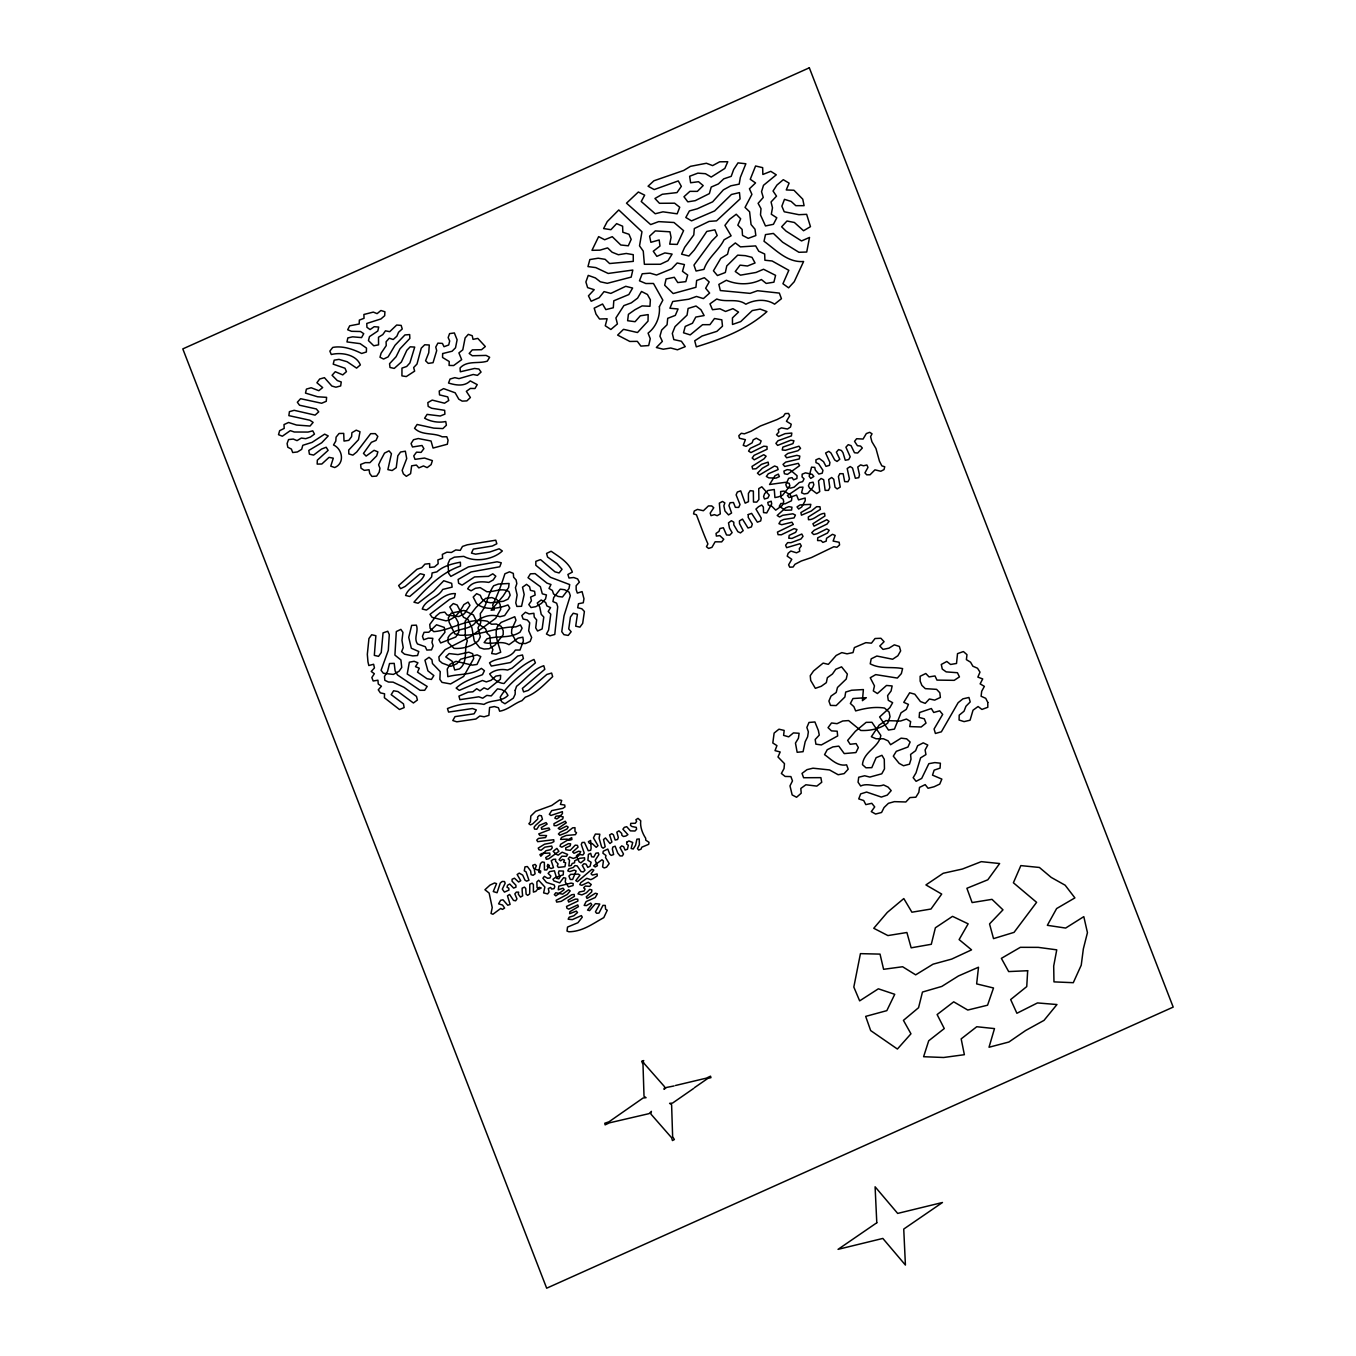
<?xml version="1.0" encoding="UTF-8"?>
<svg xmlns="http://www.w3.org/2000/svg" width="1356" height="1356" viewBox="0 0 1356 1356"><rect width="100%" height="100%" fill="white"/><g stroke="black" fill="none" stroke-linecap="round" stroke-linejoin="round"><path stroke-width="1.5" d="M675.474 1085.495L706.34 1078.156L710.51 1076.172L710.968 1077.647L707.849 1078.41L694.509 1087.631M693.679 1088.427L672.542 1103.089L669.61 1103.343L671.61 1104.733L672.627 1136.616L674.373 1139.548L672.44 1140.549L671.593 1137.718L650.88 1114.039L651.389 1111.361L649.066 1113.632L609.403 1122.853L605.115 1124.87L604.776 1123.243L609.014 1121.785L643.1 1098.004L646.049 1097.699L644.015 1096.292L642.998 1064.443L641.659 1061.24L643.727 1060.578L643.015 1061.545L644.388 1063.782L664.83 1087.02L663.982 1089.326L666.627 1087.427L674.085 1085.953M626.726 842.212L626.726 844.161L628.337 845.246L627.455 849.246L625.099 850.076L623.641 846.703L621.76 845.907L619.98 847.602L623.506 854.009L622.319 855.941L620.014 855.907L617.709 852.992L615.132 846.178L612.793 847.093L612.37 849.093L613.624 854.517L611.285 855.399L609.793 854.195L607.793 849.076L603.25 851.229L602.928 853.212L605.946 855.5L605.522 857.5L609.183 863.619L606.539 867.162L604.183 867.976L602.589 866.874L603.437 860.975L601.979 859.755L593.64 865.874L595.233 866.976L597.42 865.721L595.199 860.263L598.844 854.653L598.284 852.873L595.911 853.195L593.809 857.06L591.623 856.738L590.707 853.348L588.402 854.382L587.894 860.297L591.097 862.263L590.063 866.264L587.809 867.365L586.063 864.145L583.944 863.704L582.283 865.467L584.978 870.23L583.25 871.942L581.08 871.603L577.148 865.857L574.91 865.62L573.385 867.433L568.791 868.891L567.791 870.874L569.723 871.586L574.317 870.111L576.13 870.993L572.605 879.468L570.283 879.468L568.927 876.061L570.673 874.366L578.3 874.128L579.944 875.196L575.792 880.637L577.503 881.637L591.928 869.315L593.843 870.077L591.013 873.789L592.386 875.095L597.115 873.959L597.284 875.857L593.081 878.603L590.792 879.637L586.809 878.332L580.758 882.654L579.792 884.637L581.775 885.315L588.284 882.264L591.267 884.519L589.809 886.366L585.3 886.061L583.656 887.824L585.097 889.061L584.063 891.045L579.317 891.977L577.978 893.858L581.877 894.909L586.385 892.79L589.792 889.35L591.826 889.943L591.691 891.909L586.267 896.825L587.063 898.486L595.335 893.248L597.403 893.773L595.216 897.536L586.148 901.571L584.165 905.418L586.419 905.588L590.724 903.13L591.758 904.655L587.521 910.079L589.589 910.622L595.42 903.655L599.776 904.045L595.454 911.842L596.623 913.283L598.979 913.063L602.962 905.367L605.268 905.418L605.573 909.198L607.251 910.232L603.793 917.622C592.623 923.775 582.826 931.487 568.944 931.792L567.011 931.063L567.537 927.08L577.927 922.724L582.266 917.198L581.351 915.605L572.3 919.639L568.164 919.198L569.13 917.215L573.859 915.758L577.52 912.554L576.334 911.113L569.656 913.707L569.842 911.74L578.419 906.639L577.758 904.91L568.757 909.13L566.944 908.249L566.537 906.435L577.91 901.079L577.741 899.181L575.452 899.096L568.656 902.062L568.028 900.316L574.402 896.316L574.181 894.435L571.808 894.723L561.198 901.367L556.672 902.096L556.146 900.316L567.266 894.452L570.215 890.909L568.622 889.79L562.587 894.146L555.757 892.79L554.35 894.655L555.824 895.875L564.181 889.621L563.011 888.18L558.299 889.824L558.757 886.129L571.096 883.095L573.198 883.57L573.046 885.536L568.452 886.892L565.232 881.875L565.74 878.146L563.621 877.688L559.706 882.858L553.841 880.858L552.943 879.247L554.96 877.773L563.232 874.806L563.469 871.077L558.994 870.942L558.435 872.942L559.977 876.857L558.825 878.841L556.706 878.315L554.401 870.789L549.638 871.586L548.129 873.417L550.841 876.01L549.96 878.01L547.587 878.281L544.383 876.366L542.909 878.196L546.485 882.434L554.197 884.926L554.79 886.688L554.028 888.688L551.638 889.028L550.621 887.485L548.316 888.519L549.027 892.062L547.604 893.926L543.62 892.892L544.875 887.027L538.671 880.264L536.857 881.909L537.061 887.638L539.01 889.146L541.23 887.96L539.213 887.349L535.79 891.4L533.4 892.095L533.417 884.502L532.094 883.163L529.806 884.197L529.688 893.892L527.67 895.35L526.128 894.197L525.738 888.485L524.45 887.112L522.162 888.18L522.145 890.129A88.682 64.749 -27.6 0 0 522.687 895.824L520.501 897.096L518.297 894.163L518.653 892.163L516.348 892.112L514.839 893.926L516.975 898.892L515.636 900.791L513.5 900.401L509.585 894.452L507.466 895.791L510.11 904.401L507.771 905.249L503.025 899.808L500.635 900.265L498.601 903.842L502.567 905.062L504.601 908.062L502.466 909.401L500.72 908.452L492.906 914.266L491.025 913.486L492.228 907.554L489.143 893.079L484.94 889.739L490.008 885.095L494.584 882.976L496.567 883.637L493.262 891.553L497.059 892.74L500.279 883.027L502.212 881.468L504.5 881.536L505.161 883.248L502.296 889.146L504.432 892.112L508.907 890.112L508.788 888.197L507.042 887.248L507.534 885.248L509.737 884.027L513.619 888.095L515.958 887.18L515.907 885.248L512.043 881.18L512.127 879.23L514.433 878.196L518.602 882.01L520.755 880.705L517.145 874.501L519.263 873.128L522.687 875.112L524.942 880.112L526.603 881.163L528.942 880.264L526.026 871.806L524.28 870.84L524.975 866.874L527.365 866.518L530.637 870.942L531.111 874.654L533.128 875.298L535.111 873.789L534.4 870.247L536.366 865.755L535.044 864.416L532.705 865.298L533.823 868.671L540.722 871.027L540.417 873.01L538.688 872.044L540.451 863.619L542.197 861.941L544.349 862.348L544.451 869.908L546.756 869.925L549.366 865.501L547.807 864.348L547.248 866.365L551.112 868.484L553.485 867.67L551.248 860.721L553.333 859.331L555.689 859.212L555.519 861.196L558.096 863.908L557.299 865.908L558.333 867.433L564.944 866.67L565.638 862.738L563.621 862.128L564.503 860.145L562.621 859.331L560.638 860.823L559.079 859.687L561.876 856.178L566.435 856.365L567.605 854.433L562.147 852.195L558.147 855.161L556.316 854.28L553.146 851.365L556.875 848.398L558.909 851.331L548.739 858.772L546.349 859.297L545.722 857.551L549.977 854.924L549.739 853.043L542.163 853.382L539.908 854.619L540.858 856.229L545.976 850.721L550.739 849.636L552.282 847.822L551.706 846.059L544.892 847.161L541.112 850.212L538.976 849.771L538.247 848.093L544.587 844.195L551.672 842.822L553.892 841.618L553.74 839.72L537.722 841.669L536.739 840.11L538.468 838.415L545.57 837.55L546.553 835.567L539.824 835.398L538.756 833.889L549.79 829.618L548.943 827.991L541.79 829.38L541.281 827.584L547.163 824.075L546.044 822.6L539.247 825.397L536.807 829.245L534.552 829.092L534.027 827.313L535.451 825.448L542.451 819.227L541.4 815.77L539.264 815.363L537.569 817.092L537.773 818.99L532.722 823.855L530.433 824.889L528.857 823.753L530.382 821.922L530.806 816.058L535.671 811.312L551.739 805.464L559.604 799.972L561.706 800.447L560.435 804.396L564.74 805.04L564.96 806.922L562.876 808.329L551.739 810.617L549.35 814.329L550.926 815.465L562.384 811.651L562.435 813.583L558.858 817.515L556.774 818.922L554.858 818.16L555.926 816.193L558.299 815.939L563.164 816.871L562.791 818.871L553.994 823.685L554.062 825.618L556.367 825.651L565.232 821.244L566.283 822.77L558.214 828.313L559.825 829.414L566.571 826.058L568.198 827.126L566.944 829.041L560.13 832.262L558.418 833.974L559.842 835.245L566.825 832.465L572.622 827.855L574.978 827.668L574.995 831.55L576.52 832.72L575.419 834.669L566.198 835.466L561.57 837.432L560.57 839.415L567.147 839.127L569.503 840.228L571.91 839.55L571.69 837.635L560.672 844.263L560.045 846.263L561.791 847.212L568.35 843.669L570.622 843.822L570.232 845.822L565.672 847.89L565.825 849.788L570.249 850.331L575.232 845.144L577.436 845.398L578.063 847.144L572.656 851.975L574.029 853.28L578.605 851.229L580.741 851.636L578.368 855.992L575.588 857.636L573.232 858.45L569.639 857.009L568.198 858.856L569.52 860.196L568.859 865.959L571.249 865.484L572.164 863.501L574.554 862.772L574.673 860.806L579.809 858.297L584.555 857.772L584.656 859.687L580.86 862.84L579.131 861.874L576.402 855.975L578.131 854.28L582.927 855.009L584.233 853.11L581.283 844.466L582.131 842.483L584.47 842.381L588.267 850.754L590.657 850.28L591.114 848.28L590.623 840.432L588.385 841.703L589.385 843.296L592.25 843.568L596.216 847.331L598.013 845.652L593.453 837.872L595.386 834.076L599.827 834.211L599.098 838.127L601.64 847.008L603.149 848.195L605.183 846.737L603.539 839.517L605.454 837.94L609.98 843.5L611.912 841.957L609.59 834.923L611.793 833.703L613.404 834.788L615.166 840.025L617.556 839.517L618.319 837.516L616.827 832.177L618.963 830.838L621.692 833.432L621.912 835.33L623.455 836.483L625.845 836.025L627.913 834.618L622.913 829.228L624.319 827.363L626.709 826.685L630.421 830.872L634.998 831.008L636.608 829.228L636.269 827.38L632.015 826.533L630.472 825.38L630.76 823.38L635.269 823.295L636.642 821.414L635.896 819.719L637.998 818.363L640.744 820.77C639.913 826.702 642.49 833.482 645.676 838.245L645.761 840.161L648.982 842.313L648.727 844.296L641.795 847.195L640.998 849.195L638.642 850.026L637.49 848.568L639.388 844.619L639.252 838.94L636.879 839.211L635.608 845.195L633.218 848.992L631.15 848.466L632.71 842.466L628.896 840.957L626.726 842.212M515.195 690.323L515.178 694.204L513.314 698.17L504.974 703.747L501.601 701.713L500.211 697.17C508.432 683.119 523.196 673.627 535.4 662.864L533.976 659.457C522.501 664.508 512.246 673.949 504.059 683.509C498.076 683.136 492.787 678.814 489.652 673.915C494.415 669.881 501.534 668.661 507.551 670.067L512.161 668.084L523.399 658.575L522.484 654.965L517.704 656.05L510.432 662.525L491.33 666.067L489.533 662.847C497.415 657.016 509.67 659.643 515.365 650.066L519.992 650.033L523.382 640.93L522.857 637.184L518.077 638.151L508.992 644.693C501.296 640.049 492.059 644.998 484.109 642.575L486.94 638.846C498.245 635.388 509.636 638.862 520.043 632.167L522.111 628.235L520.416 624.98L515.772 626.896C496.669 626.726 479.38 636.201 460.006 635.201L454.785 633.845L449.209 622.438L448.294 617.929L451.209 613.149L463.888 610.437L473.414 614.946L477.363 623.268L485.634 628.862L487.109 633.252L489.838 635.828L490.601 645.524L492.889 649.541L491.652 653.558L496.042 654.151L500.703 652.27C498.703 644.032 494.076 635.642 497.211 626.93L501.093 622.421L514.755 616.726L515.958 620.217L511.788 629.269L511.534 633.218L516.212 641.473L519.619 643.49L525.535 643.507L530.128 641.456L531.654 637.456L528.687 630.743L529.704 622.811L527.298 619.98L523.111 619.014L521.857 615.556L525.45 612.251L529.128 613.946L533.891 613.285L534.23 617.082L536.654 619.912L535.705 627.845L537.569 631.015L542.146 628.947L543.79 617.031L541.214 614.319L539.756 607.013L537.23 603.03L541.18 599.996L545.654 602.454L546.892 605.946L550.587 607.607L548.18 611.471L550.773 614.183L548.587 630.065L546.451 633.998L550.011 635.811L554.774 634.439L557.706 606.759L556.655 603.2L552.926 601.555L553.706 597.555L560.248 589.165L564.638 589.741L569.13 592.148L570.3 595.674L564.028 615.76L561.757 631.659L563.927 634.659L568.215 635.439L571.147 631.743L568.74 628.913L570.435 616.997L573.249 613.251L577.419 614.251L575.707 626.167L579.893 627.15L582.673 623.404L584.402 611.488L581.843 608.759L577.69 607.725L578.487 603.725L583.266 602.776L583.961 598.793L582.08 591.606L577.334 593.097L576.164 589.589L576.147 585.724L579.368 582.182L577.639 578.944L573.741 577.52L568.995 578.012L567.91 574.469L572.351 572.096C568.91 562.401 559.197 556.858 551.112 551.248L546.57 553.434L547.57 557.028L557.062 563.706L562.045 569.266L559.113 572.944L554.994 571.842L540.519 559.587L535.84 561.367L535.823 565.266L550.553 577.334L569.706 584.589L568.978 588.589L562.452 597.013L558.045 596.437L553.553 594.013L552.4 590.47L549.027 588.453L550.977 584.504L547.027 583.148L535.095 573.622L530.416 573.825L528.026 577.707L540.366 586.69L542.315 593.826L546.434 594.928L545.536 598.928L541.349 603.437L535.79 606.674L531.043 607.522L528.823 604.573L531.433 600.776L530.586 597.132L535.162 595.03L534.586 591.318L530.416 590.335L529.586 586.69L526.552 584.351L522.518 587.199L524.179 594.47L521.552 606.302L516.89 606.437L515.772 602.895L517.128 594.962L515.466 587.673L516.822 583.656L516.111 579.978L513.619 577.198L513.314 573.402L509.517 571.825L504.89 573.791C501.55 584.487 497.516 595.047 492.635 605.166L494.364 609.861L491.143 610.217L503.195 595.945L508.636 587.436L509.093 583.47L498.398 584.046L493.669 585.758C487.618 594.131 487.312 605.352 480.312 613.556L480.702 622.913L478.007 627.743L480.346 636.778L478.431 640.727C471.735 646.558 462.633 648.999 454.006 648.371L448.141 642.49L448.073 637.574C453.243 627.845 466.311 630.862 473.922 624.252C480.058 616.76 490.736 613.336 499.889 616.743L504.652 615.556L509.771 608.132L507.958 604.946C498.11 608.641 485.448 610.759 476.617 603.708L473.21 597.081L476.634 593.674L480.312 595.318L481.77 598.674L485.414 601.793L490.669 602.793L503.415 601.25L508.025 599.132L510.178 595.182L508.975 591.555C501.584 587.351 494.398 592.199 486.872 591.741L480.177 587.623L475.414 588.284L471.074 590.826L467.667 588.826C471.719 581.148 481.295 581.266 488.753 582.402L493.177 579.995L495.804 576.198L492.787 573.825L488.448 576.351L474.549 576.927L462.108 585.131L458.616 583.233L458.125 579.47L471.142 571.944L499.771 566.774L501.262 562.774L497.076 561.808L468.464 566.91L450.853 576.385L448.666 573.385L448.311 568.469L448.073 563.52L449.87 559.52L454.328 557.163L463.803 556.367C475.092 562.621 493.143 559.672 502.347 550.977L499.144 548.79L489.838 551.994L475.583 554.163L471.447 553.095L473.312 549.129L492.347 546.01L496.838 543.739L495.754 540.197L467.193 544.824L462.481 546.434L460.26 550.35L455.769 549.943L451.412 552.468L446.887 552.197L442.344 554.401L442.615 558.214L437.903 559.909L438.158 563.723L434.412 566.944L429.666 567.486L429.666 563.604L424.92 564.13L421.716 567.706L416.987 569.266L398.63 585.555L400.613 588.657L405.156 586.453L420.241 573.707L424.394 574.758C420.97 583.86 408.766 586.199 405.58 595.454L409.732 596.487L428.496 580.487L431.632 576.91L432.106 572.944L436.886 571.859C443.243 565.977 452.26 563.774 460.396 562.198L460.498 566.045C441.632 572.486 426.733 587.623 413.936 602.2L418.089 603.25L433.734 591.148L443.751 580.741L451.684 583.351L452.124 587.131L442.717 589.436C437.937 597.928 425.581 599.369 422.275 609.03L426.428 610.064C435.513 604.047 443.785 593.013 455.362 593.589L454.396 597.589L449.684 599.318L430.005 614.319L432.123 617.353L445.921 620.828C454.463 619.489 460.04 611.793 463.837 604.623L468.057 602.098L469.956 605.268L464.396 613.709L458.769 616.556L447.107 614.963L444.734 612.098L439.988 612.827L436.191 615.946L429.767 624.472L430.14 628.303L433.767 631.642C451.836 630.354 468.498 617.082 487.363 621.234L491.448 624.235L496.313 624.031L501.127 626.319L503.212 630.71L503.178 634.761L494.855 645.236L489.007 648.744L484.007 649.049L479.77 647.744L474.227 640.863L471.956 627.998L467.99 619.438L463.515 617.285L457.142 605.013L453.294 603.556L449.802 606.946L458.125 622.251L458.837 632.049L455.752 637.032L440.649 642.964L438.954 639.693L444.938 632.303L444.276 627.404L436.547 624.777L428.784 632.235L424.089 632.32L422.462 636.269L423.665 639.744L428.36 638.117L432.835 638.337L431.971 642.354L433.14 645.863L431.496 649.846L426.818 650.066L425.292 646.71L417.462 643.947C413.326 637.862 418.936 631.354 416.343 625.15L411.665 625.37L408.749 637.337L411.326 648.236L418.784 651.524L417.529 655.507L412.8 655.914L404.495 654.151L401.63 651.677L403.224 647.693L401.969 640.337L402.952 632.405L400.851 629.37L396.308 631.557L394.918 655.118L400.901 659.931L401.732 667.474L399.037 671.271L393.376 674.424L383.358 673.254L381.07 670.305L388.308 650.355L389.291 634.591L387.765 631.252L383.053 632.879L381.239 652.558L378.544 656.338L374.324 655.389L375.883 635.71L371.68 634.761L368.951 638.523L367.323 654.321L367.968 661.898L368.832 665.525L373.612 664.27L374.459 667.915L371.239 671.457L374.341 673.729L371.832 677.559L373.171 681L377.934 680.204L378.256 684L381.426 686.221L378.273 689.814L380.375 692.865L384.579 693.797L384.375 697.73L399.495 709.51L404.139 707.595L403.478 703.883L391.189 694.645L393.613 690.78L397.935 691.543L413.411 702.984L417.411 700.018L416.478 696.408L403.986 687.322L393.054 682.136L388.46 682.034L384.816 680.288L384.494 676.475L387.545 671.508L389.528 663.542L394.206 663.372L395.105 670.881L397.494 674.949L420.055 690.306L424.682 690.289L427.174 686.458L407.224 674.034L409.343 662.203L414.122 661.287L417.936 662.796L415.495 666.66L419.275 668.203L417.529 672.152L427.055 678.746L431.411 679.441L433.852 675.576L427.92 670.881L424.937 660.202L429.038 657.321L431.954 659.779L432.462 663.525L440.242 671.644L439.869 679.39L442.022 682.39L450.599 683.933L463.633 676.441L473.685 658.541L472.719 653.728L468.803 652.202L457.989 654.575L449.175 653.575L445.751 656.948L452.226 661.321L454.701 669.983L459.413 668.932C468.312 662.22 463.633 650.083 467.328 640.93L465.311 636.591L465.176 621.184L476.142 607.319L485.618 598.369L491.923 597.572L497.025 599.725L500.093 604.352L500.737 609.302L495.652 618.353L470.125 636.896L445.09 649.677L438.886 656.863L439.31 660.66L442.225 663.135L450.853 666.321L456.836 663.745L460.65 659.185L477.126 654.863L480.787 656.592L477.007 664.457L472.227 665.118L456.006 661.321L450.175 664.169L447.243 669.05L447.819 676.678C459.26 673.542 471.159 675.491 481.38 668.372L484.431 670.712L482.482 674.661C473.363 678.203 463.413 681.221 456.158 688.085L459.294 690.357L482.431 680.492L486.329 681.899L491.075 680.288L495.821 676.119L500.669 675.288L500.364 679.271L487.753 689.458L483.99 687.865L479.99 690.831L476.719 688.695L472.871 691.814L468.176 692.153L458.938 696.12L459.904 699.679L478.804 696.798L482.702 698.204L486.838 695.391L491.245 695.916L497.516 688.848L501.822 689.611L506.093 692.255L507.991 695.408C501.449 702.222 491.279 699.391 483.973 704.408C472.058 701.984 458.582 703.967 447.463 708.544L448.565 712.086L472.397 708.527L476.312 709.934L474.075 713.815L455.006 716.629L452.802 720.545L456.803 721.816L475.888 719.019L479.838 716.002L484.126 716.782L488.889 715.358L489.584 707.493L494.364 706.544L498.415 707.747L499.652 711.222C508.161 709.764 514.229 703.374 521.958 700.662L525.297 697.187C536.23 693.509 544.332 684.339 552.655 676.644L551.621 673.068L546.858 674.441L528.332 690.374L523.586 691.899L522.382 688.407L544.807 669.288L543.756 665.728C532.857 669.254 525.45 679.424 516.551 686.305L515.195 690.323M987.795 702.425L987.795 707.29L981.913 709.442L978.083 706.527L973.032 710.188L970.065 720.222L964.082 721.612L959.082 720.019L959.201 715.154L964.014 711.239L965.964 706.239L970.218 701.933L968.947 697.476L962.963 698.832L958.133 702.696L941.369 731.816L935.403 733.46L934.081 729.003L942.674 714.409L939.691 710.832L933.725 712.476L931.352 708.527L919.554 712.527L919.148 717.46L924.3 718.816L926.012 723.104L921.182 726.986L909.74 726.596L910.656 721.612L906.469 719.036L900.553 721.019L885.96 720.612L879.163 725.053L871.366 736.715L876.044 738.766L883.451 738.766L888.078 740.851L890.587 744.715L901.113 738.156L906.655 738.834L910.13 742.037L907.961 747.02L896.316 751.326L893.316 756.156L899.13 763.36L903.503 765.75L909.469 764.191L911.012 759.174L910.588 754.428L915.605 750.716L917.639 745.732L923.25 742.851L927.775 745.054L925.097 749.97L925.945 754.58L920.588 757.868L916.029 772.835L913.164 777.7L916.097 781.31L921.69 778.429L928.843 763.682L934.826 762.597L940.386 763.208L940.064 768.123L934.148 770.14L932.504 775.14L941.844 779.107L939.742 784.09L934.047 786.768L928.063 788.26L925.182 784.632L919.521 787.395L918.826 792.362L915.859 797.209L909.978 797.582L905.859 801.972L894.401 801.65L888.434 803.311L884.061 807.532L881.57 812.481L875.603 814.041L871.281 811.617L874.705 806.922L871.789 803.311L865.823 804.616L863.721 800.532L858.738 798.904L860.67 793.887L866.603 792.057L881.332 797.074L887.248 795.108L891.197 790.616L888.112 787.124L883.57 784.938C876.027 787.904 868.179 782.429 860.653 786.005L858.06 782.192L858.704 777.225L864.67 775.768L869.857 777.073L881.773 773.801L884.468 768.903L884.282 759.275L881.942 755.309L876.129 757.682L871.806 767.649L865.976 767.801L862.45 764.631C863.704 751.41 878.756 747.8 880.841 735.477L871.942 722.29L866.145 722.358L855.348 731.342L847.653 740.41L850.161 744.275L856.094 743.596L858.348 747.597L855.924 752.563L844.246 753.597L838.805 746.122L832.855 746.919L827.228 749.732L824.567 754.648C831.126 759.275 837.601 766.615 846.602 764.852L848.195 769.191L844.127 773.615L838.144 774.734L829.533 769.937L812.99 768.191L807.006 769.649L802.023 773.395L803.6 777.734L820.872 777.649L821.719 782.276L816.821 786.107L805.854 784.768L800.82 788.463L801.21 793.226L796.565 797.26L792.158 794.921L789.989 785.853L792.48 780.903L790.887 776.581L785.141 776.446L781.378 773.479L784.039 768.564L784.48 763.631L777.988 756.97L780.175 751.987L775.022 750.631L776.937 745.63L772.818 742.986L774.123 733.071L778.954 729.189L784.175 730.426L783.599 735.376L788.684 736.85L793.446 732.901L799.108 733.274L798.43 738.24L795.464 743.088L797.159 752.292L803.074 751.682L805.176 741.749L807.617 736.8L808.362 731.833L806.871 727.443L808.99 722.46L814.905 721.968L818.38 730.511L819.278 735.105L815.176 739.512L815.905 744.173L821.38 744.936L837.669 735.935L837.177 731.206L831.499 730.884L828.041 727.663L831.516 722.968L837.025 723.68L842.72 720.985L848.602 720.578L860.738 730.46C870.111 730.935 880.247 728.816 887.79 723.002L890.028 716.68L889.095 712.086L884.553 708.069C874.976 706.493 865.06 708.239 855.653 710.917L853.873 706.662L850.381 703.476L852.975 698.543L866.331 697.696L862.433 700.662L863.382 689.56L851.636 690.238L845.703 692.052L844.873 697.035L836.194 705.561L830.482 705.391L828.906 701.052L831.042 696.069L836.194 692.492L837.483 687.475L846.229 679.051L847.364 674.051L841.567 666.847L835.771 669.271L832.448 674.017L827.38 677.661L826.329 682.661L821.244 686.289L815.346 688.34L810.702 680.441L810.244 675.712L813.549 670.966L823.126 663.118L828.346 664.355L836.194 655.457L841.805 652.609L847.042 653.829L853.009 652.592L854.382 647.575L865.84 642.659L871.45 643.168L875.044 638.523L880.892 638.269L884.078 641.693L879.807 645.998L883.01 649.405L888.994 648.168L894.333 644.846L899.35 646.439L900.655 650.88L897.858 655.762L892.638 659.236L876.84 656.033L871.196 658.83L870.23 663.83C880.383 669.356 891.943 666.457 902.604 668.593L901.35 673.61L897.35 678.068L875.705 674.61L870.247 677.763L874.467 685.899L873.315 690.899L877.417 693.543L886.519 685.458L892.129 685.95L891.095 690.95L887.604 695.628L888.265 700.306L892.638 702.679L889.892 707.578L879.62 716.968L888.468 730.053L894.435 729.104L901.045 712.798L906.3 709.374L908.435 704.391L903.774 702.34L909.656 692.78L914.792 694.187L920.419 701.544L925.233 703.374L929.368 698.984L934.657 700.12L940.369 697.459L939.827 692.746L936.589 689.356L925.317 688.645L921.894 685.407L920.148 681.119L920.131 676.288L925.792 673.508L929.03 676.898L934.996 675.949L936.962 680.102L954.2 680.339L959.438 676.881L957.438 672.729L946.183 671.881L942.267 669.067L941.284 664.474L946.827 661.474L950.556 664.474L956.522 663.457L957.522 653.643L963.404 651.558L966.981 654.677L966.387 659.643L970.574 662.203L972.862 666.203L977.523 668.254L979.998 672.135L977.862 677.119L982.71 678.932L980.134 683.865L984.371 686.373L981.693 691.289L981.1 696.238L985.727 698.323L987.795 702.425M748.241 514.568L748.224 517.348L752.309 524.077L751.394 526.942L748.004 528.009L742.495 519.094L739.41 520.941L739.545 523.67L743.19 530.654L740.478 532.908L737.867 531.688L733.833 524.908L733.799 522.162L731.359 520.738L728.511 522.874L729.494 528.111L732.121 532.654L729.765 535.162L726.528 534.976L723.358 527.755L719.934 528.518L719.002 531.383L716.053 533.417L716.375 536.095L719.782 535.603L723.748 539.247L721.663 541.891L715.12 541.79L711.951 547.332L708.578 548.434L706.459 546.722L707.917 543.909C703.628 534.23 700.205 524.636 696.425 514.771L693.56 513.89L694.255 511.026L697.476 509.398L703.391 510.737L708.425 505.924L711.731 505.941L713.765 507.737L710.188 513.127L711.002 515.653L714.409 514.653L717.171 515.687L720.307 513.89L719.341 503.161L722.511 501.449L724.85 502.957L723.85 505.822L724.985 511.043L728.545 514.924L731.579 512.992L728.935 505.585L730.087 502.72L733.443 502.5L735.376 507.347L738.664 507.415L740.02 504.585L736.122 494.872L737.359 492.025L740.715 490.855L745.173 503.161L748.444 501.669L748.41 493.398L750.207 490.652L753.36 491.058L753.478 502.042L756.767 502.127L758.885 499.517L758.733 488.618L761.818 486.804L769.259 495.194L767.886 498.008L764.479 498.991L763.598 496.516L764.615 493.652L767.784 490.533L774.276 489.499L774.92 497.567L778.327 496.906L782.598 495.228L789.853 485.94L789.192 483.312L785.412 482.312L769.564 484.499L775.039 475.702L778.344 474.125L779.378 476.6L776.056 478.109L768.784 477.871L766.36 476.448L768.31 473.769L778.124 469.583L777.344 467.057L774.598 465.989L759.496 474.956L757.445 473.176L762.343 468.278L768.598 464.769L768.123 462.125L761.479 464.362L756.038 468.752L752.665 468.99L752.004 466.413L764.021 458.837L766.123 456.209L763.75 454.718L754.241 459.803L752.173 458.04L754.089 455.345L767.072 449.26L766.988 446.514L763.801 446.209L750.936 452.582L748.563 451.09L750.292 448.328L760.055 443.768L761.157 440.903L756.326 438.191L753.173 439.92L752.173 442.785L746.054 446.327L743.241 445.344L745.393 439.666L739.478 438.259L738.8 435.7L741.291 433.276L744.376 433.818L751.021 431.259L760.394 426.004L777.005 419.597L783.361 416.309L785.192 413.58L788.531 413.444L789.701 415.8L786.446 421.275L791.226 424.208L790.48 427.055L787.48 429.021L781.446 427.869L778.259 429.53L778.836 432.14L776.496 434.666L778.53 436.463L785.124 433.649L791.802 433.056L791.412 435.886L778.005 440.734L775.92 443.361L777.632 445.395L790.887 440.175L793.938 440.751L792.955 443.615L782.853 447.107L782.226 449.972L785.395 450.294L798.955 446.209L800.549 448.328L798.006 450.717L787.802 453.463L785.022 455.667L786.633 457.769L796.836 455.362L799.82 456.074L799.277 458.921L785.683 462.125L783.022 464.413L784.717 466.464L798.311 463.362L799.565 465.667L787.429 474.397L784.429 473.736L783.904 471.108L787.175 469.617L790.328 470.04L797.074 475.719L796.887 478.532L793.548 479.821L792.057 477.651L788.65 478.329L785.836 484.685L786.819 487.194L790.684 488.092L794.124 487.16L799.243 482.516L802.65 481.651L804.04 478.821L802.091 476.973L802.159 474.193L805.481 472.854L812.159 474.346L813.82 476.465L810.735 478.431L809.159 476.261L811.566 467.159L814.77 467.413L815.295 470.04L818.804 474.058L822.211 473.21L822.956 470.346L818.617 463.82L815.99 462.616L815.905 459.854L819.194 458.43L823.55 461.684L825.99 466.345L829.397 465.379L829.94 462.532L825.618 453.023L828.804 451.345L830.974 453.023L834.686 459.955L837.042 461.447L839.788 459.226L836.381 452.141L838.618 449.582L841.449 450.514L842.974 452.667L845.28 460.243L848.703 459.599L850.195 456.786L845.924 447.175L848.263 444.666L851.06 445.649L854.483 452.751L857.687 453.023L862.331 448.039L860.568 446.056L857.399 445.683L854.551 441.361L856.619 438.717L863.077 439.056L866.331 433.564L869.688 432.31L872.027 433.818L870.569 436.632L871.925 441.751L875.959 448.48L879.468 461.21L881.858 465.871L884.739 466.752L884.027 469.6L880.824 471.244L874.925 469.854L870.06 474.77L866.738 474.82L864.942 472.854L867.993 467.362L866.874 464.989L863.467 465.786L860.602 464.888L857.772 467.023L859.501 474.803L858.772 477.668L855.365 478.261L852.534 468.057L850.195 466.549L847.195 468.515L849.432 478.939L847.924 481.753L844.669 481.6L843.144 473.719L839.856 473.668L838.415 476.498L840.245 487.075L837.16 488.923L835.025 487.211L833.754 479.244L831.669 477.498L828.702 479.515L829.821 487.533L828.465 490.364L825.143 490.38L823.685 479.719L821.075 478.482L818.515 480.855L819.736 491.584L816.736 493.533L809.583 488.109L808.413 485.77L809.651 482.922L813.075 482.177L813.837 484.719L812.685 487.567L807.634 493.381L804.227 493.94L801.566 492.77L802.989 487.126L799.633 487.312L787.429 495.55L789.073 497.601L796.565 495.042L798.531 499.872L805.176 498.025L805.193 500.788L801.701 507.008L798.667 509.025L797.023 506.89L800.091 504.924L810.82 504.347L810.176 507.195L800.904 512.551L801.43 515.178L811.227 511.059L816.668 506.686L819.939 506.754L820.38 509.398L808.295 516.992L808.481 519.721C814.651 519.958 818.532 513.534 824.601 513.314L824.923 516.009L812.905 523.772L814.041 526.145L826.77 519.721L829.008 521.348L827.041 524.026L814.244 530.264L811.752 532.688L813.702 534.552L817.109 533.705L826.753 528.908L829.194 530.315L827.431 533.061L817.736 537.79L817.6 540.569L820.922 540.535L822.872 542.4L826.211 541.129L826.533 538.298L832.465 534.315L835.177 535.417L833.109 541.061L839.161 542.281L839.584 544.942L836.957 547.265L833.872 546.739L811.38 557.587L801.294 561.011L794.938 564.316L793.091 567.028L789.751 567.181L788.599 564.825L791.785 559.316L787.226 556.163L788.141 553.299L790.836 551.045L796.514 552.807L799.769 551.265L799.311 548.621L801.328 545.96L800.04 543.671L786.633 547.671L785.599 545.248L787.667 542.62L790.938 542.688L800.972 538.993L803.023 536.349L801.786 534.027L792.023 538.4L788.785 538.213L789.192 535.366L795.65 532.332L796.989 529.501L794.108 528.637L781.31 534.789L778.056 534.671L777.463 532.077L793.328 524.433L791.904 522.213L781.7 524.721L778.937 523.687L780.564 520.907L783.853 519.45L794.057 517.907L795.413 515.077L792.853 513.788L782.717 515.297L779.547 516.992L777.191 515.5L785.548 507.873L788.887 506.635L791.955 507.212L791.599 510.042L785.175 510.263L779.293 506.246L780.937 503.466L785.039 503.856L791.463 500.754L791.819 497.94L790.328 494.906L784.022 491.092L780.598 491.567L780.903 497.686L783.192 499.262L783.734 501.873L782.209 505.534L775.717 510.144L771.92 506.33L768.344 505.042L767.767 502.398L771.191 501.212L771.7 503.89L766.716 512.941L763.547 512.585L763.36 507.093L761.699 505.025L758.529 506.72L755.953 509.093L761.241 518.094L760.716 520.941L757.377 522.179L751.614 513.382L748.241 514.568M659.389 306.642C660.236 316.694 656.101 326.898 648.083 333.135L650.253 338.712L648.693 345.56L640.88 346.102L637.337 341.356L629.828 341.458L617.641 335.101L623.523 329.322L637.49 332.525L648.015 321.118L648.168 314.592L640.303 315.812L635.083 321.711L627.625 320.711L628.421 314.321L634.964 309.727L642.117 305.914L649.965 306.286L650.355 299.778L647.422 294.472L641.507 291.472L637.591 298.151L631.269 302.88L623.896 305.592L615.912 317.948L617.404 323.948L610.878 329.474L605.268 325.762L607.115 318.762L599.538 319.016L595.979 314.05L594.182 308.168L602.556 304.015L605.827 309.609L613.302 307.761L613.793 300.795L628.828 294.557L632.625 288.048L625.76 286.319L610.827 293.404L604.064 291.608L599.183 297.71L591.182 301.252L588.453 295.845L594.216 289.675L587.623 287.642L585.894 281.98L588.25 275.387L595.386 277.929L600.352 281.811L607.319 283.319L631.184 277.116L632.811 270.047L608.183 273.454L595.776 267.59L587.962 266.59L589.86 259.555L598.182 258.216L605.149 259.335L609.59 263.539L633.286 261.369L633.252 254.674L626.252 253.47L618.37 254.742L612.098 252.216L607.59 247.894L599.911 250.165L591.979 250.318L598.64 236.622L604.674 239.758L612.268 236.69L620.794 244.995L628.303 245.792L631.184 239.385L628.981 234.266L622.828 232.215L622.607 226.198L616.624 223.638L610.929 229.689L603.606 228.571L607.251 221.587L618.777 209.96L641.964 231.74L639.524 245.843L643.269 251.148L644.388 264.301L660.389 264.267L668 260.674L672.118 254.097L664.881 252.928L656.846 256.352L653.27 251.233L659.982 246.063L659.185 239.978L650.88 242.3L649.592 236.181L655.287 230.91L669.983 231.808L671.067 237.436L669.695 244.148L677.22 244.419L683.577 230.639L674 222.503L658.66 221.621L650.66 224.588L626.506 203.18L638.354 192.01L644.659 195.162L641.235 201.502L655.219 213.756L662.982 211.824L677.153 213.824L679.729 207.248L674.61 203.197L659.457 203.298L654.948 198.501L662.304 194.264L676.983 192.586L681.339 186.348L678.271 180.924L654.202 189.569L648.066 186.213L653.914 180.789L683.661 170.483L690.509 166.33L706.408 163.262L712.612 165.602L719.68 161.805L727.765 161.72L724.816 168.449L711.205 177.06L705.442 173.704L697.848 173.144L689.645 176.263L690.628 182.772L698.526 181.704L703.188 185.586L697.374 191.366L689.899 191.349L683.966 196.739L687.814 201.841L695.204 200.671L709.374 193.603L711.222 187.043L718.358 183.958L723.748 178.856L731.206 176.348L733.664 169.534L738.003 162.889L745.868 163.754L740.342 177.416L739.19 184.128L730.816 185.823L723.358 189.874L712.646 201.841L697.272 208.773L689.407 210.926L685.814 217.485L691.526 220.875L714.663 210.909L731.443 194.484L739.478 192.603L740.088 198.925L716.527 220.859L709.103 221.401L694.323 228.537L693.797 234.944L684.661 247.317L681.593 254.165L688.882 256.013L694.289 250.029L706.798 231.435L714.883 229.825L717.205 235.537L711.612 241.182L693.967 265.098L696.052 271.031L703.967 269.369C707.781 257.606 718.765 250.572 724.053 239.809L731.121 235.808L724.935 225.367L729.545 219.35L736.24 214.248L740.664 218.791L737.834 225.164L742.105 229.401L742.512 235.385L748.241 238.351L755.834 235.554L754.987 229.215L751.055 224.52L749.597 211.79L745.054 207.417L751.919 194.366L749.444 188.772L755.546 182.941L750.258 179.28L755.58 165.991L762.665 167.652L762.852 174.466L770.784 171.331L776.276 174.822L763.496 185.314L761.547 191.688L763.259 197.468L758.106 203.332L761.004 208.671L760.496 214.926L765.479 225.944L773.412 224.316L776.802 217.774L771.31 214.248L772.479 207.807L771.055 201.959L776.513 196.145L773.039 191.026L776.937 185.06L783.293 179.704L789.107 183.145L786.26 189.942L793.938 190.247L802.752 199.162L804.091 205.671L795.803 205.671L791.141 201.417L784.48 199.349L781.87 206.197L784.226 211.773L798.904 214.689L806.65 214.333L810.464 226.655L803.549 230.74L794.396 222.486L786.972 221.011L781.632 226.791L786.056 231.113L801.532 240.944L809.515 237.436L806.718 252.03L798.904 252.284L782.598 242.182L773.395 233.435L765.479 234.605L764.021 241.283C775.971 249.877 787.446 262.844 803.6 261.488L794.226 281.743L788.599 287.828L782.937 283.743L788.819 270.319L772.106 260.979L764.903 260.233L764.665 254.013L758.767 251.25L755.648 245.911L740.444 246.877L735.342 242.944L729.155 247.962L727.528 254.25L720.765 258.386L713.442 270.81L717.443 275.539L725.341 272.505L726.765 265.946L737.715 255.148L745.342 255.657L751.97 257.335L755.055 262.979L747.427 266.013L740.071 265.132L735.257 271.505L740.444 275.166L756.038 272.454L763.53 269.251L775.581 275.353L773.903 282.184L766.208 283.421L761.377 279.539C750.868 285.048 737.257 285.031 726.392 280.268L718.85 284.421L720.341 290.54L750.088 293.371L757.546 290.726L779.344 293.099L781.429 298.693L774.598 304.168C766.106 298.608 754.512 299.54 745.834 304.236C737.342 297.879 726.172 302.778 716.748 298.998L709.985 303.846L712.476 309.71L719.934 308.795L725.545 311.456L732.952 308.659L738.545 312.083L732.443 317.897L732.494 324.457L740.698 321.609L752.275 310.558L760.14 309.1L766.954 311.592C747.037 329.423 721.833 338.983 696.306 346.848L694.73 340.797L702.086 336.017L716.9 331.339L722.494 326.186L721.816 319.813L714.493 318.524L709.934 324.66L702.577 324.694L690.204 334.898L683.526 332.796L685.238 326.423L692.458 323.253L695.781 317.067L704.137 315.558L700.95 309.744L696.035 306.015L688.119 308.456L687.051 315.134L675.034 326.626L672.305 333.44L673.813 339.593L681.39 341.254L685.238 346.644L677.458 349.797L670.712 348L663.254 349.221L656.355 347.509L662.355 341.39L659.931 336.22L661.66 330.067L667.067 324.762L667.711 318.338L675.322 315.389L678.068 308.982L669.915 308.236L672.729 301.507L688.763 299.218L696.492 296.456L703.391 298.591L709.629 293.049L705.645 288.252L709.188 281.963L704.391 277.709L696.645 280.489L695.916 287.303L673.169 293.557L664.677 285.235L666.084 278.98L674.305 277.285L677.763 282.573L685.814 281.641L687.678 275.048L682.492 271.319L684.424 264.556L677.153 262.996L671.644 268.827L656.541 275.031L650.066 273.149L642.219 273.776L639.473 280.811L645.829 283.523L653.473 283.472L662.847 300.168L659.389 306.642M442.632 353.577L442.548 357.476L449.243 361.527L449.073 365.425L453.65 365.544L461.667 359.645L458.904 352.916L462.786 349.831L465.125 337.915L468.312 334.356L472.244 335.712L473.024 339.373L477.804 338.39L485.329 346.543L481.533 349.712L472.312 349.882L469.176 353.475L472.312 355.747L486.109 355.408L489.635 357.272L487.296 361.137C478.448 364.035 467.21 360.171 460.074 367.968L460.311 371.781L474.549 368.459L478.939 369.035L481.058 372.069L477.448 375.375L473.21 374.493L459.006 378.629L454.819 377.663L450.056 379.036L448.531 383.036C455.667 385.206 464.311 386.867 470.244 380.9L477.227 384.629L474.973 388.528L470.396 388.426L466.345 391.342L470.396 397.511L466.888 400.884L462.193 401.122L458.786 399.156L455.158 392.799L443.598 388.613L439.225 391.07L439.514 394.884L447.751 396.901L448.751 400.495L444.531 403.207L432.225 400.105L427.852 402.596L428.157 406.393L431.683 408.258L444.666 410.326L444.904 414.139L440.242 416.004L427.089 414.394L424.614 418.224C430.852 421.733 438.615 422.987 445.734 421.53L446.412 425.225L442.887 428.581L433.801 428.14L417.123 424.479L414.546 428.293C421.953 435.818 433.581 432.327 442.175 436.818L446.802 436.768L448.056 440.242L447.327 444.243L433.056 448.056L431.022 441.005L418.275 438.53L413.512 439.734L411.054 443.582L412.495 446.988L422.021 445.497L423.886 448.666L421.089 452.395L416.546 452.158L413.75 455.887L415.021 459.345L424.53 458.057L432.378 460.616L431.106 464.633L427.14 467.634L423.462 465.939L418.834 467.888L416.411 465.057L411.648 465.82L410.597 473.668L406.325 476.312L403.376 473.888L402.156 470.413L406.715 458.565L405.342 451.192L400.579 452.023L397.833 455.785L396.223 467.667L392.121 470.532L387.884 469.634L391.443 453.684L389.002 450.853L384.511 453.124L380.392 460.87L378.612 464.837L379.968 468.278L379.155 472.261L376.629 476.092L371.917 476.431L369.713 473.464L369.052 469.752L364.289 470.346L361.018 468.227L360.645 464.447L365.323 462.633L369.917 462.667L376.68 455.853L377.883 451.853L374.087 450.311L366.103 456.074L363.476 453.396L371.391 442.327L376.019 440.395L377.816 436.429L375.324 433.632L370.697 433.666L356.713 452.006L352.882 455.124L348.831 453.921L348.695 450.073L358.493 439.7L360.001 431.733L356.238 430.157L351.899 432.7L351.611 436.615L348.78 440.344L344.017 441.073L343.712 433.395L339.068 433.479L336.085 437.14L335.796 441.073L333.525 444.971C342.576 449.056 345.051 463.345 334.695 467.532L330.762 466.159L333.288 458.175L329.016 457.362L321.83 464.006L317.185 464.091L317.321 460.192L328.118 450.361L326.186 447.243L321.508 449.073L313.609 455.091L309.405 454.158L308.795 450.429L321.711 442.768L328.22 435.92L324.626 434.14L312.066 442.378L302.778 445.31L301.693 449.311L297.439 451.955L292.693 452.531L291.387 449.073L287.811 447.26L287.099 443.582L288.54 439.581L293.269 439.056L297.032 440.632L301.354 438.056L305.727 438.666L310.456 437.039L314.473 434.106L312.761 430.852L307.998 432.072L294.269 432.005L290.337 430.632L282.319 436.225L278.522 434.666L279.658 430.666L284.184 428.428L284.014 424.581L288.574 422.479L296.54 425.038L310.049 426.038L313.117 422.411L309.897 420.241L288.862 415.631L289.421 411.665L294.167 410.309L315.084 415.122L318.728 411.834L316.355 408.97L299.54 405.224L297.354 402.24L300.591 398.698L321.626 403.257L326.254 401.308L326.61 397.359L317.575 396.766L305.507 393.104L306.405 389.104L311.168 387.748L318.829 390.697L322.66 387.579L316.914 382.748L319.677 379.002L324.44 377.68L331.847 386.036L335.915 387.206L340.678 385.935L341.237 381.968L337.322 380.578L332.084 375.273L335.271 371.714L342.763 374.883L346.441 371.629L345 368.239L333.22 364.171L334.186 360.171L338.949 359.374L347.085 361.713L356.594 368.12L360.34 364.917C356.187 354.391 341.204 352.068 331.305 354.509L329.847 351.119L332.745 347.424C342.373 345.56 352.984 349.136 361.645 353.475L366.374 351.984L366.493 348.085L360.154 343.644L346.983 341.932L347.831 337.932L352.611 336.83L361.56 337.593L363.73 333.678L360.51 331.508L351.475 331.305L347.678 329.762L349.695 325.813L359.171 323.999L359.357 320.084L364.035 318.321L363.9 314.473L373.307 312.1L377.104 313.643L380.917 310.49L384.918 311.778L384.68 315.694L380.968 318.931L366.781 323.457L366.934 327.305L370.069 329.559L374.188 326.711L378.697 327.033L377.816 331.017L369.493 336.593L368.442 340.593L373.781 345.78L378.561 344.848L378.494 337.22L382.782 334.61L385.46 330.83L389.731 331.678L396.681 325.033L401.156 325.406L402.24 328.966L398.579 332.237L396.85 336.22L393.223 339.509L389.257 338.203L386.087 341.78L386.223 345.611L381.087 353.221L380.002 357.238L383.562 359.052L388.104 356.882L395.054 345.255L404.952 334.932L409.665 334.576L409.851 338.424L399.986 348.848L396.088 356.73L389.545 363.73L390.019 367.476L394.223 368.425L401.359 362.052L406.834 350.289L410.19 346.814L414.716 347.085L409.902 362.933L406.681 366.476L401.969 368.12L401.935 375.883L406.291 376.561L414.648 371.12L413.648 367.544L416.987 364.052L421.258 348.17L424.733 344.763L429.276 345L428.75 352.814L425.581 360.764L428.276 363.391L433.039 362.696L436.683 350.662L435.768 347.051L437.886 343.136L442.412 343.407L444.022 346.712L448.717 344.966L449.684 340.966L448.158 337.61L449.599 333.61L454.362 332.949L457.108 339.797L455.514 347.78L452.107 351.221L442.632 353.577M1027.678 970.71L1026.746 986.592L1010.661 999.558L1016.898 1013.271L1037.476 1002.932L1056.951 1004.542L1044.018 1020.373L1025.661 1030.492L1008.898 1042.018L989.016 1047.256L994.49 1028.594L976.761 1026.729L961.167 1038.882L964.37 1054.697L943.623 1057.494L923.606 1056.714L928.707 1040.781L944.268 1028.56L937.115 1014.559L953.709 1001.83L967.777 1010.05L987.558 1005.203L993.507 987.982L976.642 983.897L978.507 967.218L958.421 975.981L941.81 986.422L922.47 992.05L918.554 1007.711L903.435 1020.373L910.961 1033.797L897.401 1049.035L870.671 1030.577L865.67 1016.39L886.824 1010.644L894.74 994.304L878.366 988.812L859.653 1000.864L853.822 987.049L860.433 953.641L880.027 954.115L883.603 969.303L902.604 966.743L915.673 974.845L933.081 964.167L951.675 959.099L971.557 949.861L959.116 939.589L968.15 923.843L952.522 916.351L935.386 927.775L931.301 944.285L911.164 947.827L906.893 932.504L887.909 935.572L873.756 928.284L887.299 912.418L903.808 898.57L911.91 912.215L930.979 909.029L941.691 894.079L925.928 884.926L943.217 873.281L962.37 869.043L981.269 861.653L999.643 863.535L987.812 879.79L966.896 888.282L972.116 902.571L991.999 899.35L1002.982 909.842L989.541 923.911L993.524 938.623L1014.051 932.369L1036.594 902.333L1013.39 882.773L1020.848 865.603L1039.408 867.467L1051.222 877.417L1065.155 885.214L1074.901 897.892L1056.629 908.554L1047.341 925.317L1065.647 928.063L1083.8 916.639L1087.444 932.657L1083.342 948.912L1081.241 965.167L1073.291 982.693L1053.968 981.88L1053.697 966.031L1056.748 949.844L1038.272 947.369L1020.356 947.319L1001.372 958.353L1008.661 971.574L1027.678 970.71M876.79 1222.773L838.042 1249.351L882.841 1238.435L905.418 1265.063L903.74 1229.061L942.471 1202.501L897.672 1213.417L875.095 1186.788L876.79 1222.773M809.329 67.8L182.806 348.899L546.671 1288.2L1173.194 1007.101L809.329 67.8"/></g></svg>
